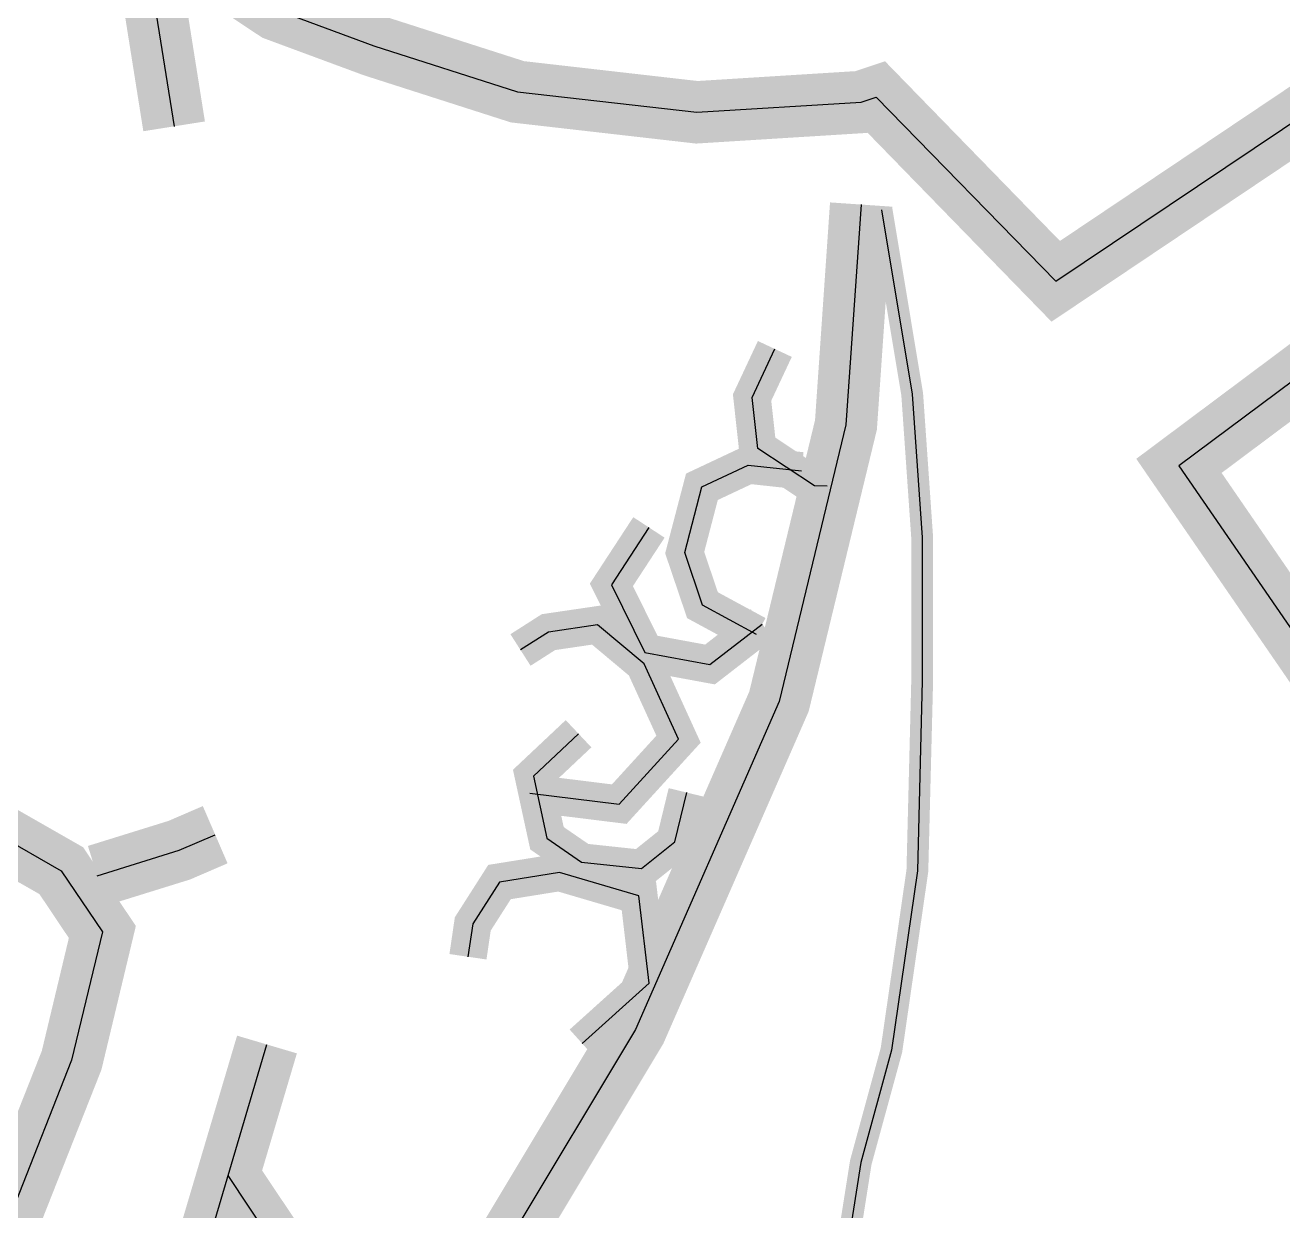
# Model space of a CAD drawing. Header units: metres. Extents: x 5805.4 to 5902.4, y 1788.4 to 1816.4.
# Drawn here: x 5847.1091 to 5847.3263, y 1789.3379 to 1789.5426 of the extents above; entities that cross this region are included whole.
import ezdxf

# ---------------------------------------------------------------- set-up
doc = ezdxf.new("R2010")
doc.units = ezdxf.units.M
doc.header["$LTSCALE"] = 0.02
doc.set_wipeout_variables(frame=1)
doc.layers.add('A-Muebles', color=7, linetype='Continuous')
doc.layers.add('HATCH', color=8, linetype='Continuous')

# ---------------------------------------------------------------- blocks, each defined once
blk = doc.blocks.new('front_counter_new')
at = {"color": 1}
blk.add_wipeout([(8.9662, 0), (194.9808, 0), (194.9808, 34), (8.9662, 34)], dxfattribs=at)
blk.add_wipeout([(8.9662, 0), (204.9292, 0), (204.9292, 39.7135), (8.9662, 39.7135)], dxfattribs=at)
at = {"color": 8}
for p, q in [((39.6413, 21.2904), (40.0613, 18.648)), ((40.8749, 19.5736), (41.6473, 19.2878)), ((41.6473, 19.2878), (42.7869, 18.9224)), ((47.0604, 17.4176), (49.9095, 19.3294)), ((42.7869, 18.9224), (44.2114, 18.7596)), ((45.5155, 18.841), (45.6359, 18.8808)), ((45.6359, 18.8808), (47.0604, 17.4176)), ((44.2114, 18.7596), (45.5155, 18.841)), ((51.5777, 18.5969), (48.0385, 15.9525)), ((45.5155, 18.0271), (45.3951, 16.2781)), ((45.6771, 17.9855), (45.9208, 16.5223)), ((44.6497, 16.495), (44.8304, 16.8807)), ((44.6941, 16.0916), (44.6497, 16.495)), ((45.9208, 16.5223), (46.0001, 15.3827)), ((45.3951, 16.2781), (44.8635, 14.0823)), ((45.1444, 15.7928), (44.6941, 16.0916)), ((44.2515, 15.7864), (44.6187, 15.9592)), ((44.6187, 15.9592), (45.0421, 15.9132)), ((48.0385, 15.9525), (51.8276, 10.4385)), ((44.1147, 15.2635), (44.2515, 15.7864)), ((45.2459, 15.7924), (45.1444, 15.7928)), ((43.8308, 15.4638), (43.5326, 15.0075)), ((46.0001, 15.3827), (46.0001, 14.2451)), ((44.256, 14.8464), (44.1147, 15.2635)), ((43.5326, 15.0075), (43.7994, 14.4708)), ((44.6858, 14.6136), (44.256, 14.8464)), ((43.4236, 14.6899), (43.0328, 14.6324)), ((43.7929, 14.3806), (43.4236, 14.6899)), ((44.3154, 14.3756), (44.7301, 14.697)), ((43.0328, 14.6324), (42.8112, 14.4907)), ((44.0657, 13.7826), (43.7929, 14.3806)), ((43.7994, 14.4708), (44.3154, 14.3756)), ((46.0001, 14.2451), (45.962, 12.7384)), ((44.8635, 14.0823), (43.7239, 11.4777)), ((43.272, 13.8258), (42.9143, 13.489)), ((43.5951, 13.2668), (44.0657, 13.7826)), ((42.9143, 13.489), (43.0214, 12.996)), ((42.8851, 13.3548), (43.5951, 13.2668)), ((44.0368, 12.9671), (44.132, 13.3587)), ((38.3108, 13.2267), (39.1655, 12.7384)), ((40.1024, 12.9012), (40.3873, 13.0242)), ((43.0214, 12.996), (43.2963, 12.8071)), ((39.4504, 12.6986), (40.1024, 12.9012)), ((43.7725, 12.7561), (44.0368, 12.9671)), ((43.2963, 12.8071), (43.7725, 12.7561)), ((39.1655, 12.7384), (39.4915, 12.2519)), ((43.1204, 12.7248), (42.6447, 12.6484)), ((43.7509, 12.5393), (43.1204, 12.7248)), ((45.962, 12.7384), (45.7564, 11.3149)), ((42.6447, 12.6484), (42.4322, 12.3155)), ((43.8324, 11.8458), (43.7509, 12.5393)), ((42.4322, 12.3155), (42.3941, 12.0552)), ((39.4915, 12.2519), (39.2477, 11.2335)), ((43.3008, 11.3669), (43.8324, 11.8458)), ((43.7239, 11.4777), (42.6254, 9.6473)), ((40.3521, 9.8536), (40.7985, 11.3585)), ((45.7564, 11.3149), (45.5126, 10.4215)), ((39.2477, 11.2335), (38.7983, 10.0959)), ((45.5126, 10.4215), (45.2688, 8.875)), ((40.9571, 9.617), (40.4897, 10.3175))]:
    blk.add_line(p, q, dxfattribs=at)
for points, const_width in [([(48.485, 26.9748), (49.7479, 24.2509), (50.9698, 21.2412), (51.5777, 19.125), (51.5777, 18.5969), (48.0385, 15.9525), (51.8276, 10.4385)], 0.4951), ([(40.1435, 20.0601), (40.8749, 19.5736), (41.6473, 19.2878), (42.7869, 18.9224), (44.2114, 18.7596), (45.5155, 18.841), (45.6359, 18.8808), (47.0604, 17.4176), (49.9095, 19.3294), (49.7068, 20.2228), (49.4219, 21.2412), (49.137, 21.1598), (48.6494, 21.2412), (48.4468, 21.4854), (48.4468, 21.8091)], 0.4951), ([(39.6413, 21.2904), (40.0613, 18.648)], 0.4951), ([(45.5155, 18.0271), (45.3951, 16.2781), (44.8635, 14.0823), (43.7239, 11.4777), (42.6254, 9.6473), (41.7707, 8.5097)], 0.4951), ([(45.6771, 17.9855), (45.9208, 16.5223), (46.0001, 15.3827), (46.0001, 14.2451), (45.962, 12.7384), (45.7564, 11.3149), (45.5126, 10.4215), (45.2688, 8.875)], 0.1733), ([(45.2459, 15.7924), (45.1444, 15.7928), (44.6941, 16.0916), (44.6497, 16.495), (44.8304, 16.8807)], 0.2971), ([(44.6858, 14.6136), (44.256, 14.8464), (44.1147, 15.2635), (44.2515, 15.7864), (44.6187, 15.9592), (45.0421, 15.9132)], 0.2971), ([(43.8308, 15.4638), (43.5326, 15.0075), (43.7994, 14.4708), (44.3154, 14.3756), (44.7301, 14.697)], 0.2971), ([(36.0912, 15.2543), (37.456, 13.8381), (38.3108, 13.2267), (39.1655, 12.7384), (39.4915, 12.2519), (39.2477, 11.2335), (38.7983, 10.0959), (37.4149, 11.1124), (36.6013, 11.8449)], 0.4951), ([(42.8851, 13.3548), (43.5951, 13.2668), (44.0657, 13.7826), (43.7929, 14.3806), (43.4236, 14.6899), (43.0328, 14.6324), (42.8112, 14.4907)], 0.2971), ([(43.272, 13.8258), (42.9143, 13.489), (43.0214, 12.996), (43.2963, 12.8071), (43.7725, 12.7561), (44.0368, 12.9671), (44.132, 13.3587)], 0.2971), ([(39.4504, 12.6986), (40.1024, 12.9012), (40.3873, 13.0242)], 0.4951), ([(43.3008, 11.3669), (43.8324, 11.8458), (43.7509, 12.5393), (43.1204, 12.7248), (42.6447, 12.6484), (42.4322, 12.3155), (42.3941, 12.0552)], 0.2971), ([(35.6818, 10.619), (38.44, 8.5116), (38.9275, 8.2674), (39.4151, 8.2674), (39.9849, 9.0397), (40.3521, 9.8536), (40.7985, 11.3585)], 0.4951), ([(41.8529, 8.2749), (41.3213, 9.0056), (40.9571, 9.617), (40.4897, 10.3175)], 0.4951)]:
    blk.add_lwpolyline(points, dxfattribs=dict(at, const_width=const_width))

msp = doc.modelspace()

# ---------------------------------------------------------------- hatches: boundary and pattern name
at = {"layer": 'HATCH'}
h = msp.add_hatch(dxfattribs=at)
h.set_pattern_fill('NET', color=256, scale=0.051)
h.set_pattern_definition([(0, (5845.49727, 1789.11963), (0, 0.161925), []), (90, (5845.49727, 1789.11963), (-0.161925, 1e-17), [])])
edge = h.paths.add_edge_path()
edge.add_line((5847.12511, 1790.09782), (5847.12511, 1790.33375))
edge.add_line((5847.12511, 1790.33375), (5847.25688, 1790.33375))
edge.add_line((5847.25688, 1790.33375), (5847.25688, 1791.21963))
edge.add_line((5847.25688, 1791.21963), (5845.49727, 1791.21963))
edge.add_line((5845.49727, 1791.21963), (5845.49727, 1790.09447))
edge.add_arc((5845.50996, 1793.2442), 3.14976, 269.76924, 273.36826)
edge.add_arc((5845.87326, 1790.03967), 0.18814, 161.3332, 210.0678)
edge.add_arc((5845.70727, 1789.91169), 0.03387, 84.6398, 272.0261)
edge.add_line((5845.70847, 1789.87784), (5845.79752, 1789.87784))
edge.add_line((5845.79752, 1789.87784), (5845.76909, 1789.84598))
edge.add_line((5845.76909, 1789.84598), (5845.76909, 1789.12026))
edge.add_line((5845.76909, 1789.12026), (5846.59746, 1789.11963))
edge.add_line((5846.59746, 1789.11963), (5846.59746, 1789.87845))
edge.add_line((5846.59746, 1789.87845), (5846.60569, 1789.87845))
edge.add_line((5846.60569, 1789.87845), (5846.60569, 1789.97963))
edge.add_line((5846.60569, 1789.97963), (5846.7119, 1789.97963))
edge.add_arc((5842.72229, 1789.54611), 4.0131, 6.20146, 7.93031)
edge.add_arc((5846.93005, 1794.21462), 4.12141, 266.75852, 272.71276)

# ---------------------------------------------------------------- next in the draw order: block references
at = {"layer": 'A-Muebles', "color": 1, "xscale": 0.02174573391926585, "yscale": 0.02174573391926585, "zscale": 0.02174573391926585}
msp.add_blockref('front_counter_new', (5846.26368, 1789.11963), dxfattribs=at)

doc.saveas('drawing.dxf')
